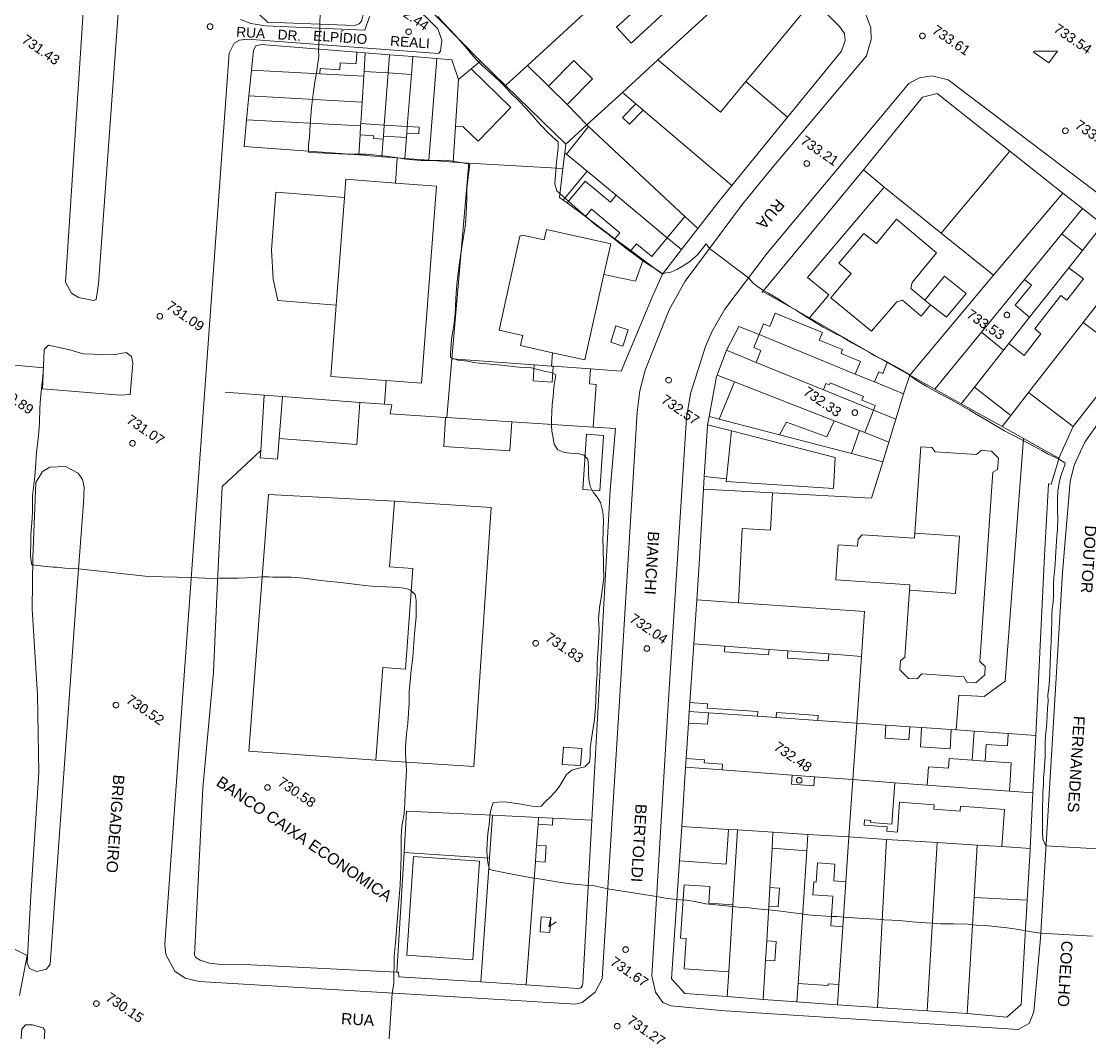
# Model space of a CAD drawing. Header units: metres. Extents: x 322294 to 7190115, y 7390841 to 10157759.
# Drawn here: x 323085.9 to 323276.1, y 7392840.5 to 7393020.6 of the extents above; entities that cross this region are included whole.
import ezdxf
from ezdxf.enums import TextEntityAlignment as Align

# ---------------------------------------------------------------- set-up
doc = ezdxf.new("R2010")
doc.units = ezdxf.units.M
doc.layers.get('0').update_dxf_attribs({"lineweight": 18})
for name, color, linetype, lineweight in [('100_SIST_VIARIO_MEIO_FIO', 1, 'Continuous', 18), ('108_SEP_FIS_CANT_CENT_ILHA', 7, 'Continuous', 18), ('144_P_DUPLA_ASF_TOP', 7, 'Continuous', 18), ('160_P_SIMP_ASF_TOP', 7, 'Continuous', 18), ('206_MURO_E_MURO_ARRIMO', 7, 'Continuous', 18), ('214_PROJ_BEIRAL_EDIF', 10, 'Continuous', 18), ('216_EDIF_NOTAVEL', 2, 'Continuous', 18), ('218_EDIF_NOTAVEL_TOP', 7, 'Continuous', 18), ('600_CURVA_MESTRA', 14, 'Continuous', 18), ('604_CURVA_INTERM', 7, 'Continuous', 18), ('606_PTO_COTADO', 7, 'Continuous', 18), ('608_PTO_COTADO_INTERVIA', 1, 'Continuous', 18), ('626_SEGM_CURVA_INTERM', 7, 'Continuous', 18)]:
    doc.layers.add(name, color=color, linetype=linetype, lineweight=lineweight)
doc.styles.add('Style-Arial', font='arial.ttf', dxfattribs={"height": 1.75})

# ---------------------------------------------------------------- blocks, each defined once
blk = doc.blocks.new('SP10')
at = {"color": 0, "linetype": 'Continuous'}
blk.add_lwpolyline([(-0.03, -0.51), (-0.14, -0.49), (-0.24, -0.46), (-0.31, -0.42), (-0.35, -0.39), (-0.42, -0.31), (-0.47, -0.24), (-0.51, -0.15), (-0.52, -0.09), (-0.52, 0.03), (-0.51, 0.11), (-0.48, 0.2), (-0.44, 0.27), (-0.4, 0.33), (-0.32, 0.39), (-0.23, 0.44), (-0.15, 0.48), (-0.1, 0.48), (-0.03, 0.48), (0.08, 0.48), (0.19, 0.44), (0.27, 0.4), (0.35, 0.32), (0.41, 0.23), (0.46, 0.11), (0.48, 0.03), (0.48, -0.03), (0.47, -0.08), (0.44, -0.21), (0.38, -0.3), (0.31, -0.38), (0.23, -0.44), (0.1, -0.49), (0.02, -0.51)], close=True, dxfattribs=at)
blk = doc.blocks.new('SP09')
at = {"color": 0, "linetype": 'Continuous'}
blk.add_lwpolyline([(-0.03, -0.51), (-0.14, -0.49), (-0.24, -0.46), (-0.31, -0.42), (-0.35, -0.39), (-0.42, -0.31), (-0.47, -0.24), (-0.51, -0.15), (-0.52, -0.09), (-0.52, 0.03), (-0.51, 0.11), (-0.48, 0.2), (-0.44, 0.27), (-0.4, 0.33), (-0.32, 0.39), (-0.23, 0.44), (-0.15, 0.48), (-0.1, 0.48), (-0.03, 0.48), (0.08, 0.48), (0.19, 0.44), (0.27, 0.4), (0.35, 0.32), (0.41, 0.23), (0.46, 0.11), (0.48, 0.03), (0.48, -0.03), (0.47, -0.08), (0.44, -0.21), (0.38, -0.3), (0.31, -0.38), (0.23, -0.44), (0.1, -0.49), (0.02, -0.51)], close=True, dxfattribs=at)

msp = doc.modelspace()

# ---------------------------------------------------------------- linework, layer by layer
at = {"layer": '100_SIST_VIARIO_MEIO_FIO'}
for points in [[(323236.854, 7393016.173), (323237.21, 7393017.378), (323237.141, 7393019.473), (323236.179, 7393022.043), (323200.162, 7393058.016), (323139.887, 7393118.149), (323137.053, 7393119.316), (323133.812, 7393119.118), (323131.604, 7393117.754), (323130.342, 7393115.449), (323128.294, 7393088.725)], [(323287.824, 7392982.109), (323285.769, 7392983.761), (323250.904, 7393010.21), (323248.013, 7393010.914), (323245.797, 7393010.588), (323245.475, 7393010.412)]]:
    msp.add_lwpolyline(points, dxfattribs=at)
at = {"layer": '100_SIST_VIARIO_MEIO_FIO', "flags": 128}
for points in [[(323155.284, 7393023.997), (323160.039, 7393019.302), (323160.758, 7393017.288), (323160.497, 7393015.338), (323160.155, 7393014.917), (323126.16, 7393017.433), (323124.695, 7393017.288), (323123.755, 7393016.714), (323122.897, 7393014.952), (323113.637, 7392886.854), (323111.421, 7392856.193), (323111.609, 7392854.357), (323113.201, 7392851.414), (323115.036, 7392850.172), (323117.536, 7392849.589), (323173.919, 7392846.175), (323184.566, 7392845.505), (323185.771, 7392845.817), (323188.054, 7392847.683), (323189.285, 7392850.049), (323192.489, 7392901.466), (323195.52, 7392951.014), (323196.014, 7392954.774), (323196.963, 7392958.512), (323201.252, 7392969.204), (323204.075, 7392974.318), (323214.268, 7392988.04), (323219.26, 7392994.195)], [(323124.915, 7393020.964), (323126.743, 7393020.238), (323129.347, 7393019.858), (323147.032, 7393019.046), (323147.875, 7393021.486)], [(323219.26, 7392994.195), (323236.353, 7393014.476), (323236.854, 7393016.173)], [(323245.475, 7393010.412), (323243.932, 7393009.566), (323218.667, 7392979.356), (323211.127, 7392969.349), (323208.922, 7392965.428), (323207.682, 7392962.697), (323205.03, 7392954.302), (323204.299, 7392949.976), (323201.112, 7392899.802), (323198.137, 7392850.561), (323198.827, 7392847.666), (323200.097, 7392845.824), (323201.513, 7392845.234), (323211.228, 7392844.353), (323263.411, 7392841.001), (323265.347, 7392842.061), (323266.191, 7392844.141), (323267.355, 7392857.294), (323271.264, 7392922.421), (323272.653, 7392938.634), (323273.38, 7392941.542), (323275.275, 7392945.637), (323278.335, 7392950.056)]]:
    msp.add_lwpolyline(points, dxfattribs=at)
at = {"layer": '108_SEP_FIS_CANT_CENT_ILHA', "flags": 128}
for points in [[(323100.521, 7393107.286), (323098.866, 7393086.751), (323096.829, 7393051.732), (323097.26, 7393049.529), (323098.206, 7393047.493), (323098.311, 7393044.078), (323093.723, 7392974.156), (323094.785, 7392972.212), (323096.048, 7392971.422), (323098.719, 7392970.906), (323099.18, 7392971.069), (323099.615, 7392973.858)], [(323099.615, 7392973.858), (323104.196, 7393036.823), (323105.509, 7393054.81), (323106.589, 7393057.601), (323108.305, 7393060.053), (323110.556, 7393062.025), (323111.687, 7393062.896), (323111.563, 7393071.749), (323108.606, 7393101.883)]]:
    msp.add_lwpolyline(points, dxfattribs=at)
at = {"layer": '108_SEP_FIS_CANT_CENT_ILHA'}
msp.add_lwpolyline([(323266.329, 7393015.324), (323270.412, 7393015.304), (323268.882, 7393013.229), (323266.044, 7393015.22)], close=True, dxfattribs=at)
at = {"layer": '108_SEP_FIS_CANT_CENT_ILHA', "flags": 128}
for points in [[(323089.932, 7392962.145), (323090.697, 7392962.928), (323094.516, 7392962.089), (323096.867, 7392961.4), (323102.281, 7392961.224), (323104.552, 7392961.615), (323105.474, 7392960.897), (323105.691, 7392959.733), (323105.235, 7392954.177), (323103.463, 7392954.017), (323089.649, 7392955.137), (323089.66, 7392956.379)], [(323096.95, 7392934.853), (323097.029, 7392937.659), (323096.733, 7392938.992), (323095.958, 7392940.114), (323093.742, 7392941.31), (323090.914, 7392941.214), (323089.605, 7392940.431), (323088.469, 7392938.458), (323087.897, 7392925.133), (323087.781, 7392915.969), (323088.723, 7392900.589), (323088.958, 7392886.8), (323087.543, 7392864.868), (323086.89, 7392852.813), (323087.3, 7392851.898), (323088.618, 7392851.359), (323090.342, 7392851.762), (323090.971, 7392852.672), (323095.795, 7392919.88)], [(323080.077, 7392763.447), (323080.034, 7392760.677), (323080.415, 7392759.394), (323085.013, 7392757.414), (323086.155, 7392757.252), (323087.482, 7392758.04), (323087.734, 7392758.576), (323087.837, 7392789.705), (323088.462, 7392816.129), (323090.063, 7392840.817), (323089.736, 7392841.3), (323087.848, 7392841.859), (323086.581, 7392841.832), (323085.919, 7392841.1), (323081.167, 7392774.848)]]:
    msp.add_lwpolyline(points, close=True, dxfattribs=at)
at = {"layer": '206_MURO_E_MURO_ARRIMO'}
for p, q in [((323150.057, 7393031.474), (323167.645, 7393013.543)), ((323147.107, 7393015.025), (323145.585, 7393015.147)), ((323151.45, 7393014.676), (323147.107, 7393015.025)), ((323155.609, 7393014.343), (323151.45, 7393014.676)), ((323167.645, 7393013.543), (323165.977, 7393012.169)), ((323235.865, 7392994.149), (323217.907, 7392972.526)), ((323278.481, 7392984.413), (323274.855, 7392987.283)), ((323203.452, 7392979.952), (323206.352, 7392983.705)), ((323200.064, 7392975.566), (323203.452, 7392979.952)), ((323198.373, 7392971.923), (323200.064, 7392975.566)), ((323192.696, 7392958.299), (323198.373, 7392971.923)), ((323217.907, 7392972.526), (323217.761, 7392972.349)), ((323213.646, 7392966.286), (323211.435, 7392962.021)), ((323209.788, 7392957.618), (323209.689, 7392957.353)), ((323209.689, 7392957.353), (323208.35, 7392950.203)), ((323129.133, 7392954.031), (323122.162, 7392954.554)), ((323208.35, 7392950.203), (323208.072, 7392948.717)), ((323270.431, 7392942.058), (323270.62, 7392942.807)), ((323269.271, 7392938.193), (323270.431, 7392942.058)), ((323207.496, 7392939.527), (323207.36, 7392937.264)), ((323207.36, 7392937.264), (323206.562, 7392923.948)), ((323268.065, 7392925.403), (323268.77, 7392938.208)), ((323268.77, 7392938.208), (323269.271, 7392938.193)), ((323266.522, 7392893.399), (323268.065, 7392925.403)), ((323206.562, 7392923.948), (323206.138, 7392917.536)), ((323204.932, 7392899.274), (323204.826, 7392897.67)), ((323204.826, 7392897.67), (323204.691, 7392895.621)), ((323266.029, 7392883.158), (323266.522, 7392893.399)), ((323204.271, 7392889.274), (323204.169, 7392887.731)), ((323265.552, 7392873.269), (323266.029, 7392883.158)), ((323203.067, 7392871.042), (323201.68, 7392850.042)), ((323153.027, 7392851.224), (323152.76, 7392851.237)), ((323153.068, 7392850.398), (323153.027, 7392851.224)), ((323167.715, 7392849.534), (323153.068, 7392850.398)), ((323201.68, 7392850.042), (323204.01, 7392847.432)), ((323204.01, 7392847.432), (323211.553, 7392846.869)), ((323223.988, 7392845.94), (323230.277, 7392845.471)), ((323230.277, 7392845.471), (323231.197, 7392845.408))]:
    msp.add_line(p, q, dxfattribs=at)
at = {"layer": '206_MURO_E_MURO_ARRIMO', "flags": 128}
for points in [[(323146.898, 7393011.718), (323147.107, 7393015.025)], [(323151.45, 7393014.676), (323151.202, 7393011.446)], [(323172.095, 7393009.2), (323167.645, 7393013.543)], [(323150.488, 7393002.16), (323150.337, 7393000.191)], [(323154.506, 7393000.724), (323154.601, 7393001.9)], [(323182.828, 7392998.727), (323182.652, 7392997.216)], [(323200.897, 7392982.073), (323203.452, 7392979.952)], [(323196.618, 7392978.141), (323200.064, 7392975.566)], [(323226.227, 7392967.781), (323217.907, 7392972.526)], [(323213.646, 7392966.286), (323217.256, 7392964.848)], [(323180.604, 7392959.179), (323180.309, 7392959.2)], [(323192.696, 7392958.299), (323187.205, 7392958.698)], [(323132.352, 7392953.788), (323146.165, 7392952.744)], [(323210.132, 7392949.74), (323208.35, 7392950.203)], [(323233.709, 7392943.612), (323220.873, 7392946.948)], [(323219.619, 7392936.618), (323207.36, 7392937.264)], [(323208.221, 7392897.435), (323204.826, 7392897.67)], [(323266.522, 7392893.399), (323261.631, 7392893.738)], [(323266.029, 7392883.158), (323261.82, 7392883.47)]]:
    msp.add_lwpolyline(points, dxfattribs=at)
at = {"layer": '214_PROJ_BEIRAL_EDIF', "flags": 128}
for points in [[(323216.623, 7393029.694), (323199.24, 7393013.766), (323192.905, 7393007.961), (323186.598, 7393002.182), (323183.068, 7393005.802), (323187.56, 7393010.405), (323184.25, 7393013.635), (323179.761, 7393009.1), (323175.981, 7393012.766), (323203.78, 7393038.277)], [(323216.623, 7393029.694), (323199.24, 7393013.766), (323210.354, 7393004.421), (323214.892, 7393009.895)], [(323231.553, 7393019.716), (323232.441, 7393018.444), (323232.605, 7393017.275), (323232.37, 7393016.47), (323231.858, 7393015.278), (323222.313, 7393003.573), (323214.892, 7393009.895), (323226.07, 7393023.38)], [(323214.892, 7393009.895), (323226.07, 7393023.38)]]:
    msp.add_lwpolyline(points, dxfattribs=at)
for points in [[(323134.36, 7393035.788), (323140.847, 7393029.055), (323143.161, 7393026.654), (323143.912, 7393026.17), (323147.261, 7393023.764), (323146.414, 7393020.657), (323146.049, 7393020.174), (323145.173, 7393019.912), (323129.72, 7393020.511), (323126.964, 7393023.107), (323127.336, 7393029.965), (323128.109, 7393030.047)], [(323200.159, 7393027.204), (323191.861, 7393019.589), (323194.463, 7393016.754), (323200.271, 7393022.084), (323199.196, 7393023.254), (323201.686, 7393025.539)], [(323139.033, 7393011.257), (323139.084, 7393012.202), (323142.584, 7393012.012), (323142.651, 7393013.235), (323145.473, 7393013.082), (323145.585, 7393015.147), (323128.571, 7393016.513), (323127.565, 7393016.227), (323127.179, 7393015.459), (323126.838, 7393011.918)], [(323154.506, 7393000.724), (323154.442, 7392999.932), (323154.14, 7392996.203), (323158.441, 7392995.879), (323159.847, 7393014.002), (323155.609, 7393014.343), (323155.353, 7393011.183), (323154.601, 7393001.9), (323156.728, 7393001.766), (323156.654, 7393000.589)], [(323163.168, 7393001.927), (323163.692, 7393010.288), (323162.52, 7393013.788), (323159.847, 7393014.002), (323158.441, 7392995.879), (323162.769, 7392995.553)], [(323175.981, 7393012.766), (323172.095, 7393009.2), (323182.828, 7392998.727), (323186.598, 7393002.182), (323183.068, 7393005.802), (323179.761, 7393009.1)], [(323196.619, 7393004.802), (323195.302, 7393005.922), (323192.905, 7393007.961), (323199.24, 7393013.766), (323210.354, 7393004.421), (323214.892, 7393009.895), (323222.313, 7393003.573), (323212.398, 7392991.38)], [(323139.033, 7393011.257), (323126.838, 7393011.918), (323126.397, 7393007.349), (323146.553, 7393006.256), (323146.842, 7393010.834)], [(323146.31, 7393002.425), (323146.553, 7393006.256), (323146.842, 7393010.834), (323146.898, 7393011.718), (323151.202, 7393011.446), (323150.488, 7393002.16)], [(323150.488, 7393002.16), (323151.202, 7393011.446), (323155.353, 7393011.183), (323154.601, 7393001.9)], [(323163.168, 7393001.927), (323164.545, 7393001.841), (323167.191, 7392999.269), (323173.039, 7393005.281), (323165.977, 7393012.169), (323163.692, 7393010.288)], [(323146.31, 7393002.425), (323146.553, 7393006.256), (323126.397, 7393007.349), (323125.987, 7393003.096), (323146.283, 7393001.995)], [(323196.619, 7393004.802), (323194.173, 7393002.296), (323192.938, 7393003.501), (323195.302, 7393005.922), (323192.905, 7393007.961), (323186.598, 7393002.182), (323186.888, 7393001.911), (323204.043, 7392985.864), (323206.352, 7392983.705), (323210.073, 7392988.521), (323212.398, 7392991.38)], [(323239.539, 7392991.093), (323235.865, 7392994.149), (323246.36, 7393007.136), (323248.958, 7393007.777), (323261.923, 7392997.516), (323249.695, 7392982.903)], [(323146.181, 7393000.385), (323146.283, 7393001.995), (323125.987, 7393003.096), (323125.53, 7392998.359), (323145.956, 7392996.82)], [(323186.618, 7392993.925), (323191.789, 7392989.632), (323200.897, 7392982.073), (323204.043, 7392985.864), (323186.888, 7393001.911), (323182.977, 7392996.947)], [(323150.295, 7392999.642), (323148.607, 7392999.748), (323148.638, 7393000.229), (323146.181, 7393000.385), (323145.956, 7392996.82), (323150.054, 7392996.511)], [(323152.819, 7392996.303), (323150.054, 7392996.511), (323150.295, 7392999.642), (323150.337, 7393000.191), (323154.442, 7392999.932), (323154.14, 7392996.203)], [(323161.42, 7392950.071), (323161.649, 7392950.056), (323162.551, 7392960.493), (323165.561, 7392995.342), (323162.769, 7392995.553), (323158.441, 7392995.879), (323154.14, 7392996.203), (323152.819, 7392996.303), (323152.481, 7392991.818), (323159.799, 7392991.265), (323157.145, 7392956.153), (323150.859, 7392956.628), (323150.541, 7392952.414), (323151.846, 7392952.315), (323151.56, 7392950.724)], [(323182.977, 7392996.947), (323186.618, 7392993.925), (323182.361, 7392988.796), (323181.729, 7392989.269), (323182.324, 7392994.389), (323182.652, 7392997.216)], [(323271.362, 7392990.046), (323258.984, 7392975.412), (323249.695, 7392982.903), (323261.923, 7392997.516)], [(323189.613, 7392975.51), (323190.827, 7392980.978), (323179.371, 7392983.521), (323178.967, 7392981.7), (323175.118, 7392982.554), (323174.652, 7392982.328), (323170.935, 7392965.583), (323175.164, 7392964.645), (323174.765, 7392962.849), (323180.482, 7392961.58), (323180.309, 7392959.2), (323177.207, 7392959.426), (323162.551, 7392960.493), (323165.561, 7392995.342), (323182.324, 7392994.389), (323181.729, 7392989.269), (323182.361, 7392988.796), (323183.061, 7392988.273), (323186.306, 7392985.848), (323191.58, 7392981.906), (323194.433, 7392979.774), (323196.618, 7392978.141), (323195.26, 7392974.32)], [(323152.481, 7392991.818), (323159.799, 7392991.265), (323157.145, 7392956.153), (323150.859, 7392956.628), (323140.998, 7392957.373), (323141.958, 7392970.083), (323143.406, 7392989.248), (323143.651, 7392992.486)], [(323200.897, 7392982.073), (323191.789, 7392989.632), (323190.788, 7392988.426), (323186.288, 7392992.161), (323183.061, 7392988.273), (323186.306, 7392985.848), (323187.401, 7392987.167), (323192.461, 7392982.968), (323191.58, 7392981.906), (323194.433, 7392979.774), (323195.432, 7392980.978), (323198.13, 7392978.739)], [(323141.958, 7392970.083), (323143.406, 7392989.248), (323131.167, 7392990.173), (323130.394, 7392979.943), (323130.72, 7392974.694), (323131.564, 7392970.868)], [(323239.539, 7392991.093), (323249.695, 7392982.903), (323258.984, 7392975.412), (323244.068, 7392957.607), (323240.085, 7392959.878), (323226.227, 7392967.781), (323229.689, 7392971.89), (323225.854, 7392974.979)], [(323256.846, 7392965.245), (323264.507, 7392974.619), (323271.173, 7392982.777), (323274.855, 7392987.283), (323271.362, 7392990.046), (323258.984, 7392975.412), (323244.068, 7392957.607), (323248.559, 7392955.104)], [(323246.774, 7392970.975), (323247.795, 7392970.132), (323246.114, 7392968.088), (323242.765, 7392970.975), (323241.765, 7392970.686), (323237.288, 7392965.46), (323230.054, 7392971.346), (323233.659, 7392975.715), (323231.452, 7392977.53), (323235.912, 7392982.822), (323238.174, 7392981.038), (323241.717, 7392985.412), (323248.828, 7392979.38), (323244.542, 7392974.097), (323244.278, 7392973.038)], [(323261.721, 7392963.217), (323260.782, 7392962.029), (323255.591, 7392955.464), (323262.088, 7392950.425), (323265.245, 7392954.482), (323274.986, 7392967.001), (323277.673, 7392970.454), (323284.758, 7392979.558), (323278.481, 7392984.413), (323274.827, 7392979.791), (323272.409, 7392976.734), (323274.998, 7392974.726), (323272.07, 7392970.95), (323270.973, 7392971.801), (323266.334, 7392965.819), (323267.45, 7392964.953), (323264.458, 7392961.094)], [(323180.482, 7392961.58), (323174.765, 7392962.849), (323175.164, 7392964.645), (323170.935, 7392965.583), (323174.652, 7392982.328), (323175.118, 7392982.554), (323178.967, 7392981.7), (323179.371, 7392983.521), (323190.827, 7392980.978), (323189.613, 7392975.51), (323186.237, 7392960.303)], [(323265.438, 7392967.918), (323272.409, 7392976.734), (323274.827, 7392979.791), (323271.173, 7392982.777), (323264.507, 7392974.619), (323265.742, 7392973.61), (323262.831, 7392970.048)], [(323261.721, 7392963.217), (323265.438, 7392967.918), (323272.409, 7392976.734), (323274.998, 7392974.726), (323272.07, 7392970.95), (323270.973, 7392971.801), (323266.334, 7392965.819), (323267.45, 7392964.953), (323264.458, 7392961.094)], [(323246.774, 7392970.975), (323247.795, 7392970.132), (323250.599, 7392967.91), (323254.134, 7392972.148), (323250.247, 7392975.206)], [(323282.975, 7392960.959), (323274.986, 7392967.001), (323277.673, 7392970.454), (323285.595, 7392964.31)], [(323234.391, 7392957.798), (323217.256, 7392964.848), (323218.022, 7392966.732), (323219.144, 7392966.275), (323220.108, 7392968.645), (323228.538, 7392965.217), (323227.974, 7392963.83), (323232.134, 7392962.138), (323231.848, 7392961.435), (323235.3, 7392960.032)], [(323193.93, 7392965.66), (323192.993, 7392962.746), (323190.822, 7392963.444), (323191.76, 7392966.359)], [(323255.591, 7392955.464), (323253.242, 7392952.493), (323248.559, 7392955.104), (323256.846, 7392965.245), (323260.782, 7392962.029)], [(323273.207, 7392948.465), (323282.975, 7392960.959), (323274.986, 7392967.001), (323265.245, 7392954.482)], [(323217.256, 7392964.848), (323234.391, 7392957.798), (323237.821, 7392956.387), (323242.984, 7392954.264), (323241.596, 7392949.754), (323237.598, 7392951.381), (323237.925, 7392952.185), (323235.55, 7392953.151), (323235.822, 7392953.818), (323229.896, 7392956.227), (323229.751, 7392955.869), (323229.155, 7392956.112), (323228.702, 7392954.998), (323216.705, 7392959.877), (323217.563, 7392961.987), (323216.301, 7392962.5)], [(323237.598, 7392951.381), (323228.702, 7392954.998), (323216.705, 7392959.877), (323211.435, 7392962.021), (323209.788, 7392957.618), (323212.882, 7392956.41), (323230.628, 7392949.475), (323235.146, 7392947.709), (323236.068, 7392947.349)], [(323177.207, 7392959.426), (323162.551, 7392960.493), (323161.649, 7392950.056), (323173.186, 7392949.291), (323187.728, 7392948.328), (323188.233, 7392955.949), (323187.028, 7392956.029), (323187.205, 7392958.698), (323180.604, 7392959.179), (323180.418, 7392956.372), (323177.019, 7392956.597)], [(323237.821, 7392956.387), (323238.551, 7392958.182), (323239.275, 7392957.887), (323240.085, 7392959.878), (323244.068, 7392957.607), (323242.984, 7392954.264)], [(323213.558, 7392917.031), (323236.019, 7392915.503), (323235.467, 7392907.488), (323234.65, 7392895.606), (323239.843, 7392895.246), (323244.096, 7392894.952), (323246.181, 7392894.807), (323251.451, 7392894.443), (323252.378, 7392894.379), (323252.804, 7392900.564), (323257.344, 7392900.365), (323261.077, 7392903.058), (323264.315, 7392946.321), (323260.534, 7392948.428), (323253.242, 7392952.493), (323248.559, 7392955.104), (323244.068, 7392957.607), (323242.984, 7392954.264), (323241.596, 7392949.754), (323240.342, 7392945.679), (323239.262, 7392942.169), (323237.268, 7392935.688), (323219.619, 7392936.618), (323219.269, 7392929.987), (323214.255, 7392930.252)], [(323230.628, 7392949.475), (323229.293, 7392946.579), (323222.103, 7392949.238), (323220.873, 7392946.948), (323210.132, 7392949.74), (323212.882, 7392956.41)], [(323253.242, 7392952.493), (323260.534, 7392948.428), (323262.088, 7392950.425), (323255.591, 7392955.464)], [(323264.315, 7392946.321), (323260.534, 7392948.428), (323262.088, 7392950.425), (323265.245, 7392954.482), (323273.207, 7392948.465), (323270.62, 7392942.807)], [(323236.068, 7392947.349), (323237.598, 7392951.381), (323241.596, 7392949.754), (323240.342, 7392945.679)], [(323212.332, 7392947.699), (323208.072, 7392948.717), (323208.034, 7392948.513), (323207.496, 7392939.527), (323211.443, 7392939.118)], [(323211.443, 7392939.118), (323212.332, 7392947.699), (323230.808, 7392942.897), (323230.475, 7392937.409), (323211.396, 7392938.669)], [(323236.068, 7392947.349), (323240.342, 7392945.679), (323239.262, 7392942.169), (323233.709, 7392943.612), (323235.146, 7392947.709)], [(323244.993, 7392929.452), (323252.941, 7392928.911), (323252.248, 7392918.723), (323244.014, 7392919.283), (323243.202, 7392907.347), (323242.445, 7392906.678), (323242.336, 7392905.086), (323243.854, 7392903.572), (323245.403, 7392903.467), (323246.217, 7392904.381), (323253.719, 7392903.87), (323254.252, 7392902.907), (323255.869, 7392902.797), (323257.432, 7392904.188), (323257.533, 7392905.664), (323256.585, 7392906.571), (323258.879, 7392940.291), (323259.724, 7392940.8), (323259.862, 7392942.83), (323258.669, 7392944.053), (323256.804, 7392944.18), (323255.978, 7392943.442), (323248.601, 7392943.944), (323248.045, 7392944.682), (323246.039, 7392944.819)], [(323244.993, 7392929.452), (323252.941, 7392928.911), (323252.248, 7392918.723), (323244.014, 7392919.283), (323244.079, 7392920.242), (323230.927, 7392921.137), (323231.349, 7392927.352), (323234.801, 7392927.117), (323234.888, 7392928.397), (323235.628, 7392929.172), (323244.931, 7392928.539)], [(323235.467, 7392907.488), (323229.658, 7392907.922), (323222.376, 7392908.466), (323219.016, 7392908.718), (323211.144, 7392909.306), (323205.622, 7392909.718), (323206.138, 7392917.536), (323213.558, 7392917.031), (323236.019, 7392915.503)], [(323229.658, 7392907.922), (323235.467, 7392907.488), (323234.65, 7392895.606), (323227.717, 7392896.086), (323227.778, 7392896.962), (323220.354, 7392897.473), (323220.294, 7392896.599), (323216.993, 7392896.828), (323217.049, 7392897.652), (323207.996, 7392898.268), (323208.05, 7392899.062), (323204.932, 7392899.274), (323205.622, 7392909.718), (323211.144, 7392909.306), (323211.074, 7392908.273), (323218.949, 7392907.737), (323219.016, 7392908.718), (323222.376, 7392908.466), (323222.288, 7392907.17), (323229.573, 7392906.675)], [(323227.117, 7392886.035), (323223.125, 7392886.33), (323210.681, 7392887.25), (323210.753, 7392888.301), (323207.483, 7392888.526), (323207.519, 7392889.051), (323204.271, 7392889.274), (323204.691, 7392895.621), (323208.082, 7392895.39), (323208.221, 7392897.435), (323216.993, 7392896.828), (323220.294, 7392896.599), (323227.717, 7392896.086), (323234.65, 7392895.606), (323233.957, 7392885.529)], [(323239.843, 7392895.246), (323239.682, 7392892.915), (323243.934, 7392892.621), (323244.096, 7392894.952), (323246.181, 7392894.807), (323245.981, 7392891.346), (323251.255, 7392891.042), (323251.451, 7392894.443), (323252.378, 7392894.379), (323255.565, 7392894.158), (323255.219, 7392889), (323251.106, 7392889.284), (323250.988, 7392887.589), (323247.43, 7392887.835), (323247.203, 7392884.55), (323241.42, 7392884.978), (323233.957, 7392885.529), (323234.65, 7392895.606)], [(323239.843, 7392895.246), (323244.096, 7392894.952), (323243.934, 7392892.621), (323239.682, 7392892.915)], [(323261.631, 7392893.738), (323255.565, 7392894.158), (323255.219, 7392889), (323257.525, 7392888.84), (323257.717, 7392891.798), (323261.489, 7392891.553)], [(323247.203, 7392884.55), (323261.82, 7392883.47), (323262.17, 7392888.519), (323257.525, 7392888.84), (323255.219, 7392889), (323251.106, 7392889.284), (323250.988, 7392887.589), (323247.43, 7392887.835)], [(323211.794, 7392876.672), (323213.43, 7392876.568), (323219.727, 7392876.17), (323225.953, 7392875.776), (323233.254, 7392875.313), (323233.957, 7392885.529), (323227.117, 7392886.035), (323227.007, 7392884.434), (323223.014, 7392884.709), (323223.125, 7392886.33), (323210.681, 7392887.25), (323204.169, 7392887.731), (323203.474, 7392877.198)], [(323241.42, 7392884.978), (323240.911, 7392877.612), (323237.103, 7392877.876), (323237.129, 7392878.264), (323236.005, 7392878.342), (323235.941, 7392877.413), (323240.044, 7392877.129), (323239.989, 7392876.333), (323241.908, 7392876.2), (323242.274, 7392881.49), (323248.446, 7392881.063), (323248.39, 7392880.245), (323253.066, 7392879.921), (323253.125, 7392880.78), (323260.965, 7392880.238), (323260.505, 7392873.589), (323256.097, 7392873.868), (323248.987, 7392874.318), (323239.93, 7392874.891), (323233.254, 7392875.313), (323233.957, 7392885.529)], [(323211.794, 7392876.672), (323203.474, 7392877.198), (323203.067, 7392871.042), (323211.367, 7392870.471)], [(323212.587, 7392863.228), (323211.833, 7392851.295), (323211.553, 7392846.869), (323218.005, 7392846.387), (323218.407, 7392853.342), (323218.607, 7392856.803), (323218.964, 7392862.975), (323219.156, 7392866.305), (323219.561, 7392873.293), (323219.727, 7392876.17), (323213.43, 7392876.568)], [(323232.705, 7392867.328), (323230.541, 7392867.477), (323230.748, 7392870.494), (323227.653, 7392870.707), (323227.418, 7392867.29), (323226.997, 7392867.319), (323226.839, 7392865.026), (323230.386, 7392864.782), (323230.02, 7392859.458), (323232.153, 7392859.311), (323231.444, 7392849.004), (323229.565, 7392849.133), (323229.544, 7392848.825), (323224.202, 7392849.193), (323225.761, 7392872.867), (323225.953, 7392875.776), (323233.254, 7392875.313)], [(323232.705, 7392867.328), (323232.153, 7392859.311), (323231.444, 7392849.004), (323231.197, 7392845.408), (323238.315, 7392844.926), (323239.93, 7392874.891), (323233.254, 7392875.313)], [(323239.93, 7392874.891), (323238.315, 7392844.926), (323247.179, 7392844.325), (323248.987, 7392874.318)], [(323254.305, 7392843.841), (323247.179, 7392844.325), (323248.987, 7392874.318), (323256.097, 7392873.868), (323255.54, 7392864.541)], [(323260.505, 7392873.589), (323265.552, 7392873.269), (323265.54, 7392873.015), (323265.014, 7392864.062), (323255.54, 7392864.541), (323256.097, 7392873.868)], [(323218.407, 7392853.342), (323220.055, 7392853.228), (323220.293, 7392856.687), (323218.607, 7392856.803), (323218.964, 7392862.975), (323220.643, 7392862.859), (323220.872, 7392866.187), (323219.156, 7392866.305), (323219.561, 7392873.293), (323225.761, 7392872.867), (323224.202, 7392849.193), (323223.988, 7392845.94), (323218.005, 7392846.387)], [(323212.587, 7392863.228), (323211.833, 7392851.295), (323203.916, 7392851.84), (323204.287, 7392857.236), (323203.236, 7392857.308), (323203.888, 7392866.793), (323208.489, 7392866.477), (323208.286, 7392863.524)], [(323254.305, 7392843.841), (323261.396, 7392843.235), (323263.924, 7392845.496), (323265.014, 7392864.062), (323255.54, 7392864.541)]]:
    msp.add_lwpolyline(points, close=True, dxfattribs=at)
at = {"layer": '214_PROJ_BEIRAL_EDIF'}
msp.add_lwpolyline([(323226.872, 7393024.349), (323231.468, 7393019.836), (323231.553, 7393019.716)], dxfattribs=at)
at = {"layer": '216_EDIF_NOTAVEL', "flags": 128}
for points in [[(323129.133, 7392954.031), (323128.505, 7392944.144), (323128.41, 7392942.891), (323131.511, 7392942.656), (323131.786, 7392946.298), (323132.352, 7392953.788)], [(323131.786, 7392946.298), (323145.599, 7392945.254), (323146.165, 7392952.744), (323150.541, 7392952.414), (323151.846, 7392952.315), (323151.56, 7392950.724), (323161.42, 7392950.071), (323161.076, 7392944.878), (323172.842, 7392944.098), (323173.186, 7392949.291), (323187.728, 7392948.328), (323191.654, 7392948.068), (323190.705, 7392937.116), (323187.477, 7392878.337), (323180.528, 7392878.666), (323177.986, 7392878.787), (323169.752, 7392879.178), (323154.453, 7392879.904), (323154.019, 7392872.56), (323152.76, 7392851.237), (323126.734, 7392852.52), (323121.337, 7392852.57), (323119.354, 7392852.806), (323117.718, 7392853.339), (323116.957, 7392853.819), (323116.673, 7392854.281), (323118.176, 7392883.993), (323120.075, 7392904.655), (323120.793, 7392920.893), (323121.641, 7392937.751), (323128.505, 7392944.144), (323128.41, 7392942.891), (323131.511, 7392942.656)], [(323161.42, 7392950.071), (323161.649, 7392950.056), (323173.186, 7392949.291), (323172.842, 7392944.098), (323161.076, 7392944.878)], [(323189.568, 7392946.871), (323186.511, 7392947.074), (323185.856, 7392937.198), (323188.914, 7392936.995), (323189.554, 7392946.651)], [(323152.305, 7392935.147), (323129.852, 7392936.33), (323126.397, 7392890.61), (323148.994, 7392889.019), (323150.24, 7392905.516), (323154.257, 7392905.212), (323155.612, 7392923.141), (323151.422, 7392923.458)], [(323152.305, 7392935.147), (323169.523, 7392934.006), (323166.466, 7392887.862), (323148.994, 7392889.019), (323150.24, 7392905.516), (323154.257, 7392905.212), (323155.612, 7392923.141), (323151.422, 7392923.458)], [(323185.663, 7392891.081), (323185.454, 7392888.025), (323182.18, 7392888.25), (323182.39, 7392891.306)], [(323169.752, 7392879.178), (323154.453, 7392879.904), (323154.019, 7392872.56), (323169.225, 7392871.515)], [(323169.225, 7392871.515), (323169.752, 7392879.178), (323177.986, 7392878.787), (323177.9, 7392877.616), (323177.625, 7392873.871), (323177.411, 7392870.948), (323175.796, 7392848.954), (323167.715, 7392849.534)], [(323180.528, 7392878.666), (323187.477, 7392878.337), (323185.833, 7392849.26), (323185.742, 7392848.711), (323185.498, 7392848.42), (323185.031, 7392848.29), (323175.796, 7392848.954), (323177.411, 7392870.948), (323179.134, 7392870.829), (323179.335, 7392873.754), (323177.625, 7392873.871), (323177.9, 7392877.616), (323180.444, 7392877.441)], [(323167.467, 7392871.032), (323166.259, 7392853.446), (323154.52, 7392854.252), (323155.728, 7392871.839)], [(323180.19, 7392860.984), (323180.005, 7392858.29), (323178.25, 7392858.411), (323178.435, 7392861.104)]]:
    msp.add_lwpolyline(points, close=True, dxfattribs=at)
at = {"layer": '600_CURVA_MESTRA', "elevation": 730}
msp.add_lwpolyline([(323085.504, 7392847.097), (323086.88, 7392854.178), (323077.039, 7392859.085)], dxfattribs=at)
at = {"layer": '604_CURVA_INTERM', "elevation": 732}
msp.add_lwpolyline([(323082.356, 7393039.163), (323097.918, 7393038.088), (323098.999, 7393038.221), (323101.915, 7393038.17), (323104.288, 7393038.081), (323124.388, 7393036.612), (323126.389, 7393036.657), (323127.04, 7393036.632), (323127.666, 7393036.505), (323128.159, 7393036.378), (323128.99, 7393035.43), (323129.857, 7393034.209), (323131.074, 7393032.351), (323132.336, 7393030.219), (323132.931, 7393029.143), (323133.875, 7393027.668), (323134.721, 7393026.597), (323135.955, 7393025.499), (323137.118, 7393024.697), (323138.502, 7393023.313), (323139.09, 7393022.205), (323139.028, 7393020.043)], dxfattribs=at)
at = {"layer": '604_CURVA_INTERM', "flags": 128}
for points, elevation in [([(323160.052, 7393021.476), (323160.887, 7393020.529), (323163.218, 7393018.075), (323164.412, 7393016.664), (323165.234, 7393015.737), (323165.945, 7393014.868), (323166.891, 7393013.815), (323167.959, 7393012.788), (323169.03, 7393011.823), (323170.162, 7393010.759), (323171.097, 7393009.918), (323171.974, 7393009.029), (323172.952, 7393007.915), (323174.496, 7393006.397), (323175.727, 7393005.153), (323176.856, 7393003.911), (323177.753, 7393002.819), (323179.507, 7393000.974), (323180.514, 7392999.976), (323181.483, 7392999.168), (323181.46, 7392998.075), (323181.184, 7392995.528), (323180.892, 7392991.664), (323181.152, 7392990.639), (323181.259, 7392990.453), (323182.317, 7392989.469), (323185.515, 7392986.652), (323186.799, 7392985.492), (323187.857, 7392984.574), (323190.395, 7392982.693), (323193.543, 7392980.245), (323195.57, 7392978.704), (323196.567, 7392977.983), (323197.715, 7392977.193), (323198.78, 7392976.535), (323199.994, 7392975.708), (323201.545, 7392975.928), (323202.614, 7392976.427), (323204.023, 7392977.235), (323204.984, 7392977.879), (323206.259, 7392979.052), (323207.831, 7392980.976), (323208.406, 7392980.148), (323215.35, 7392974.953), (323216.123, 7392974.029), (323217.055, 7392973.348), (323218.06, 7392972.691), (323218.956, 7392972.206), (323219.839, 7392971.668), (323220.843, 7392971.091), (323222.652, 7392969.848), (323223.715, 7392969.203), (323225.759, 7392967.919), (323226.626, 7392967.409), (323227.602, 7392966.795), (323228.658, 7392966.158), (323229.904, 7392965.461), (323231.005, 7392964.891), (323231.931, 7392964.47), (323232.88, 7392963.896), (323233.862, 7392963.271), (323235.946, 7392962.184), (323236.936, 7392961.627), (323237.889, 7392961.054), (323239.802, 7392960.076), (323241.785, 7392959.036), (323243.569, 7392957.981), (323244.363, 7392957.371), (323245.367, 7392956.641), (323247.13, 7392955.578), (323248.099, 7392955.017), (323250.161, 7392953.903), (323251.395, 7392953.258), (323253.463, 7392952.095), (323254.687, 7392951.389), (323255.601, 7392950.83), (323257.88, 7392949.5), (323259.061, 7392948.807), (323259.924, 7392948.279), (323260.959, 7392947.682), (323262.185, 7392947.012), (323264.377, 7392945.902), (323267.604, 7392944.151), (323268.617, 7392943.591), (323270.599, 7392942.667), (323271.728, 7392941.987), (323271.733, 7392941.771), (323271.366, 7392940.604), (323270.94, 7392939.487), (323270.647, 7392938.074), (323270.476, 7392936.897), (323270.389, 7392935.549), (323270.421, 7392934.438), (323270.422, 7392933.274), (323270.451, 7392932.234), (323270.369, 7392929.999), (323270.264, 7392928.899), (323270.06, 7392925.189), (323269.97, 7392923.853), (323269.762, 7392921.456), (323269.711, 7392920.388), (323269.681, 7392918.256), (323269.605, 7392917.124), (323269.462, 7392915.956), (323269.412, 7392914.784), (323269.39, 7392913.574), (323269.315, 7392912.187), (323269.242, 7392910.089), (323269.211, 7392909.018), (323269.146, 7392907.956), (323269.033, 7392904.461), (323268.991, 7392903.228), (323268.879, 7392901.913), (323268.697, 7392900.619), (323268.713, 7392899.455), (323268.594, 7392898.267), (323268.479, 7392895.641), (323268.262, 7392893.19), (323268.219, 7392892.183), (323268.196, 7392889.732), (323268.051, 7392886.964), (323267.928, 7392885.778), (323267.905, 7392884.713), (323267.786, 7392883.237), (323267.766, 7392882.053), (323267.718, 7392880.862), (323267.703, 7392879.736), (323267.745, 7392876.158), (323267.774, 7392874.933), (323268.342, 7392873.747), (323277.601, 7392873.183)], 733), ([(323138.833, 7393016.425), (323138.802, 7393015.494), (323138.837, 7393014.425), (323138.409, 7393011.482), (323138.118, 7393009.831), (323137.891, 7393008.152), (323137.544, 7393005.279), (323137.303, 7393002.256), (323137.158, 7392999.954), (323137.004, 7392998.668), (323136.978, 7392997.648), (323136.991, 7392997.321), (323138.606, 7392997.214), (323142.43, 7392997.009), (323143.821, 7392996.955), (323145.895, 7392996.965), (323147.312, 7392996.99), (323150.804, 7392996.6), (323152.612, 7392996.374), (323154.336, 7392996.099), (323155.591, 7392995.946), (323157.088, 7392995.822), (323159.946, 7392995.836), (323160.981, 7392995.885), (323162.297, 7392995.789), (323163.427, 7392995.573), (323164.748, 7392995.356), (323165.732, 7392995.118), (323165.765, 7392995.063), (323165.541, 7392993.86), (323165.224, 7392990.865), (323165.193, 7392989.026), (323164.994, 7392985.241), (323164.894, 7392984.037), (323164.401, 7392981.172), (323163.906, 7392977.608), (323163.486, 7392974.396), (323163.335, 7392972.997), (323163.219, 7392971.277), (323163.155, 7392969.775), (323163.143, 7392968.651), (323162.957, 7392966.809), (323162.714, 7392965.348), (323162.477, 7392964.085), (323162.427, 7392963.058), (323162.279, 7392961.458), (323162.313, 7392960.713), (323163.569, 7392960.258), (323165.357, 7392960.097), (323166.411, 7392959.868), (323167.408, 7392959.741), (323171.322, 7392959.395), (323174.468, 7392959.012), (323176.711, 7392958.891), (323177.826, 7392958.627), (323178.997, 7392958.308), (323180.245, 7392958.05), (323181.052, 7392957.658), (323180.685, 7392955.514), (323180.578, 7392953.771), (323180.391, 7392952.323), (323180.269, 7392949.692), (323180.291, 7392948.634), (323180.348, 7392947.601), (323180.575, 7392946.428), (323180.727, 7392945.325), (323181.429, 7392944.3), (323182.589, 7392943.829), (323183.669, 7392943.708), (323185.028, 7392943.652), (323186.058, 7392943.353), (323186.766, 7392942.615), (323186.893, 7392941.242), (323186.865, 7392940.187), (323186.916, 7392938.982), (323187.17, 7392937.794), (323187.724, 7392936.741), (323188.384, 7392935.838), (323188.994, 7392934.88), (323189.421, 7392933.231), (323189.529, 7392931.827), (323189.452, 7392929.878), (323189.426, 7392928.095), (323189.475, 7392927.056), (323189.522, 7392923.544), (323189.587, 7392921.513), (323189.435, 7392920.126), (323189.101, 7392917.975), (323188.838, 7392916.132), (323188.678, 7392914.162), (323188.741, 7392912.299), (323188.721, 7392910.852), (323188.431, 7392906.201), (323188.387, 7392904.258), (323188.317, 7392902.867), (323188.228, 7392901.652), (323188.195, 7392899.671), (323188.12, 7392898.423), (323187.924, 7392896.266), (323187.593, 7392893.961), (323187.358, 7392892.469), (323187.155, 7392890.998), (323187.148, 7392889.72), (323187.053, 7392888.618), (323186.203, 7392887.836), (323184.917, 7392887.495), (323183.9, 7392887.198), (323182.977, 7392886.419), (323182.33, 7392885.409), (323181.623, 7392884.223), (323180.941, 7392883.346), (323180.129, 7392882.475), (323179.125, 7392881.593), (323178.437, 7392880.8), (323177.131, 7392880.734), (323174.545, 7392881.196), (323171.951, 7392881.567), (323170.768, 7392881.541), (323169.866, 7392881.386), (323169.651, 7392880.763), (323169.358, 7392879.614), (323169.152, 7392877.564), (323169.006, 7392876.374), (323168.911, 7392875.203), (323168.781, 7392872.983), (323168.818, 7392871.872), (323168.956, 7392870.683), (323169.236, 7392869.531), (323169.741, 7392869.402), (323170.921, 7392869.177), (323172.977, 7392868.729), (323176.425, 7392868.073), (323178.817, 7392867.721), (323181.176, 7392867.335), (323183.667, 7392866.968), (323184.957, 7392866.839), (323186.271, 7392866.75), (323187.648, 7392866.68), (323188.713, 7392866.441), (323190.285, 7392866.091), (323198.991, 7392864.692), (323199.956, 7392864.537), (323200.965, 7392864.372), (323202.08, 7392864.22), (323203.267, 7392864.11), (323204.325, 7392864.032), (323205.796, 7392863.796), (323207.791, 7392863.425), (323208.97, 7392863.286), (323210.228, 7392863.182), (323211.331, 7392863.041), (323214.166, 7392862.776), (323215.486, 7392862.676), (323216.926, 7392862.524), (323218.99, 7392862.361), (323221.095, 7392862.09), (323222.426, 7392861.942), (323224.818, 7392861.635), (323225.941, 7392861.462), (323227.264, 7392861.33), (323228.366, 7392861.28), (323230.116, 7392861.136), (323231.132, 7392861.122), (323232.3, 7392861.048), (323235.844, 7392860.778), (323238.245, 7392860.645), (323239.543, 7392860.544), (323240.9, 7392860.506), (323242.195, 7392860.418), (323244.488, 7392860.217), (323247.03, 7392860.037), (323248.11, 7392859.986), (323249.571, 7392859.815), (323250.677, 7392859.833), (323251.856, 7392859.829), (323254.424, 7392859.762), (323255.97, 7392859.619), (323257.547, 7392859.54), (323261.414, 7392859.106), (323262.668, 7392858.974), (323266.179, 7392858.368), (323267.409, 7392858.199), (323276.64, 7392857.637)], 732), ([(323076.394, 7392960.141), (323089.802, 7392958.869), (323089.676, 7392957.407), (323089.408, 7392954.597), (323089.217, 7392952.701), (323089.146, 7392951.563), (323089.079, 7392949.356), (323089.064, 7392948.181), (323088.907, 7392946.826), (323088.76, 7392945.212), (323088.59, 7392943.864), (323088.295, 7392940.23), (323088.233, 7392938.995), (323088.018, 7392937.575), (323087.82, 7392936.062), (323087.836, 7392935.004), (323087.821, 7392933.311), (323087.779, 7392932.03), (323087.569, 7392929.13), (323087.524, 7392928.049), (323087.509, 7392925.482), (323087.606, 7392924.44), (323087.753, 7392923.797), (323090.358, 7392923.513), (323091.523, 7392923.407), (323092.168, 7392923.384), (323093.599, 7392923.229), (323096.041, 7392923.061), (323108.452, 7392921.747), (323116.146, 7392921.559), (323118.534, 7392921.402), (323119.999, 7392921.387), (323121.138, 7392921.404), (323122.244, 7392921.447), (323123.421, 7392921.44), (323124.448, 7392921.41), (323126.02, 7392921.511), (323128.732, 7392921.649), (323129.85, 7392921.669), (323130.66, 7392921.626), (323133.905, 7392921.621), (323136.156, 7392921.402), (323139.201, 7392921.016), (323140.316, 7392920.889), (323142.773, 7392920.675), (323147.044, 7392920.129), (323148.3, 7392920.016), (323153.287, 7392919.747), (323154.569, 7392919.549), (323155.168, 7392919.298), (323155.985, 7392918.494), (323156.154, 7392917.451), (323156.199, 7392916.176), (323156.173, 7392914.549), (323155.86, 7392911.496), (323155.56, 7392907.356), (323155.296, 7392905.015), (323154.96, 7392901.147), (323154.96, 7392899.227), (323154.671, 7392895.598), (323154.471, 7392893.689), (323154.295, 7392891.294), (323154.275, 7392890.182), (323154.455, 7392887.145), (323154.231, 7392883.073), (323154.154, 7392881.364), (323154.023, 7392879.424), (323153.612, 7392877.234), (323153.493, 7392875.256), (323153.494, 7392871.895), (323153.32, 7392866.68), (323153.018, 7392863.206), (323152.471, 7392856.458), (323152.251, 7392854.054), (323152.211, 7392849.207), (323151.874, 7392847.51), (323151.241, 7392837.551)], 731)]:
    msp.add_lwpolyline(points, dxfattribs=dict(at, elevation=elevation))
at = {"layer": '626_SEGM_CURVA_INTERM', "elevation": 732}
msp.add_lwpolyline([(323139.028, 7393020.043), (323139.01, 7393019.414), (323138.835, 7393016.495), (323138.833, 7393016.425)], dxfattribs=at)

# ---------------------------------------------------------------- block references
at = {"layer": '606_PTO_COTADO', "rotation": 325.5688295630279}
for p in [(323225.772, 7392995.29, 733.21), (323261.419, 7392968.303, 733.53), (323110.546, 7392968.062, 731.095), (323201.17, 7392956.692, 732.57), (323234.33, 7392950.913, 732.335), (323105.687, 7392945.452, 731.07), (323177.483, 7392909.825, 731.83), (323197.294, 7392908.881, 732.04), (323102.741, 7392898.801, 730.525), (323224.435, 7392885.398, 732.48), (323129.731, 7392884.118, 730.58), (323193.501, 7392855.25, 731.67)]:
    msp.add_blockref('SP09', p, dxfattribs=at)
at = {"layer": '608_PTO_COTADO_INTERVIA', "rotation": 325.5688295630279}
for p in [(323119.499, 7393019.687, 731.43), (323154.864, 7393018.756, 732.445), (323246.367, 7393018.03, 733.6), (323271.82, 7393001.13, 733.715), (323099.25, 7392845.628, 730.15), (323192.022, 7392841.595, 731.26)]:
    msp.add_blockref('SP10', p, dxfattribs=at)

# ---------------------------------------------------------------- texts
at = {"layer": '144_P_DUPLA_ASF_TOP', "style": 'Style-Arial'}
msp.add_text('BRIGADEIRO', height=2, rotation=265.86522, dxfattribs=at).set_placement((323103.247, 7392886.415), align=Align.MIDDLE_LEFT)
at = {"layer": '160_P_SIMP_ASF_TOP', "style": 'Style-Arial'}
for s, height, rotation, p in [('RUA', 1.75, 355.94394, (323124.082, 7393017.932)), ('DR.', 1.75, 355.94394, (323131.454, 7393017.438)), ('ELPÍDIO', 1.75, 355.94394, (323137.788, 7393017.231)), ('REALI', 1.75, 355.94394, (323151.496, 7393016.304)), ('RUA', 2, 229.63918, (323220.437, 7392989.176)), ('BERTOLDI', 2, 266.56883, (323195.276, 7392881.26))]:
    msp.add_text(s, height=height, rotation=rotation, dxfattribs=at).set_placement(p)
for s, rotation, p in [('BIANCHI', 266.61011, (323198.488, 7392929.774)), ('DOUTOR', 266.40392, (323276.33, 7392930.822)), ('FERNANDES', 266.40392, (323274.285, 7392896.878)), ('COELHO', 266.56505, (323272.118, 7392856.816)), ('RUA', 356.48814, (323142.817, 7392842.983))]:
    msp.add_text(s, height=2, rotation=rotation, dxfattribs=at).set_placement(p, align=Align.MIDDLE_LEFT)
at = {"layer": '216_EDIF_NOTAVEL', "style": 'Style-Arial'}
msp.add_text('V', height=1.5, rotation=325.56883, dxfattribs=at).set_placement((323179.22, 7392859.697))
at = {"layer": '218_EDIF_NOTAVEL_TOP', "style": 'Style-Arial'}
msp.add_text('BANCO CAIXA ECONOMICA', height=2, rotation=325.56883, dxfattribs=at).set_placement((323120.39, 7392884.636))
at = {"layer": '606_PTO_COTADO', "style": 'Style-Arial'}
for s, p in [('733.21', (323228.048, 7392997.595, 733.21)), ('731.09', (323115.073, 7392968.136, 731.095)), ('733.53', (323257.602, 7392966.626, 733.53)), ('732.57', (323203.23, 7392951.427, 732.57)), ('732.33', (323228.541, 7392952.874, 732.335)), ('731.07', (323107.99, 7392947.848, 731.07)), ('732.04', (323197.605, 7392912.415, 732.04)), ('731.83', (323182.602, 7392909.059, 731.83)), ('730.52', (323107.945, 7392897.977, 730.525)), ('732.48', (323223.284, 7392889.586, 732.48)), ('730.58', (323134.935, 7392883.294, 730.58)), ('731.67', (323194.156, 7392851.284, 731.67))]:
    msp.add_text(s, height=1.75, rotation=325.56883, dxfattribs=at).set_placement(p, align=Align.MIDDLE_CENTER)
at = {"layer": '608_PTO_COTADO_INTERVIA', "style": 'Style-Arial'}
for s, p in [('732.44', (323155.08, 7393021.717, 732.445)), ('733.61', (323251.486, 7393017.264, 733.6)), ('733.54', (323273.129, 7393017.518, 733.545)), ('731.43', (323089.347, 7393015.579, 731.43)), ('733.71', (323276.939, 7393000.364, 733.715)), ('730.89', (323084.681, 7392953.328, 730.88)), ('730.15', (323104.284, 7392844.921, 730.15)), ('731.27', (323197.141, 7392840.83, 731.26))]:
    msp.add_text(s, height=1.75, rotation=325.56883, dxfattribs=at).set_placement(p, align=Align.MIDDLE_CENTER)

doc.saveas('drawing.dxf')
